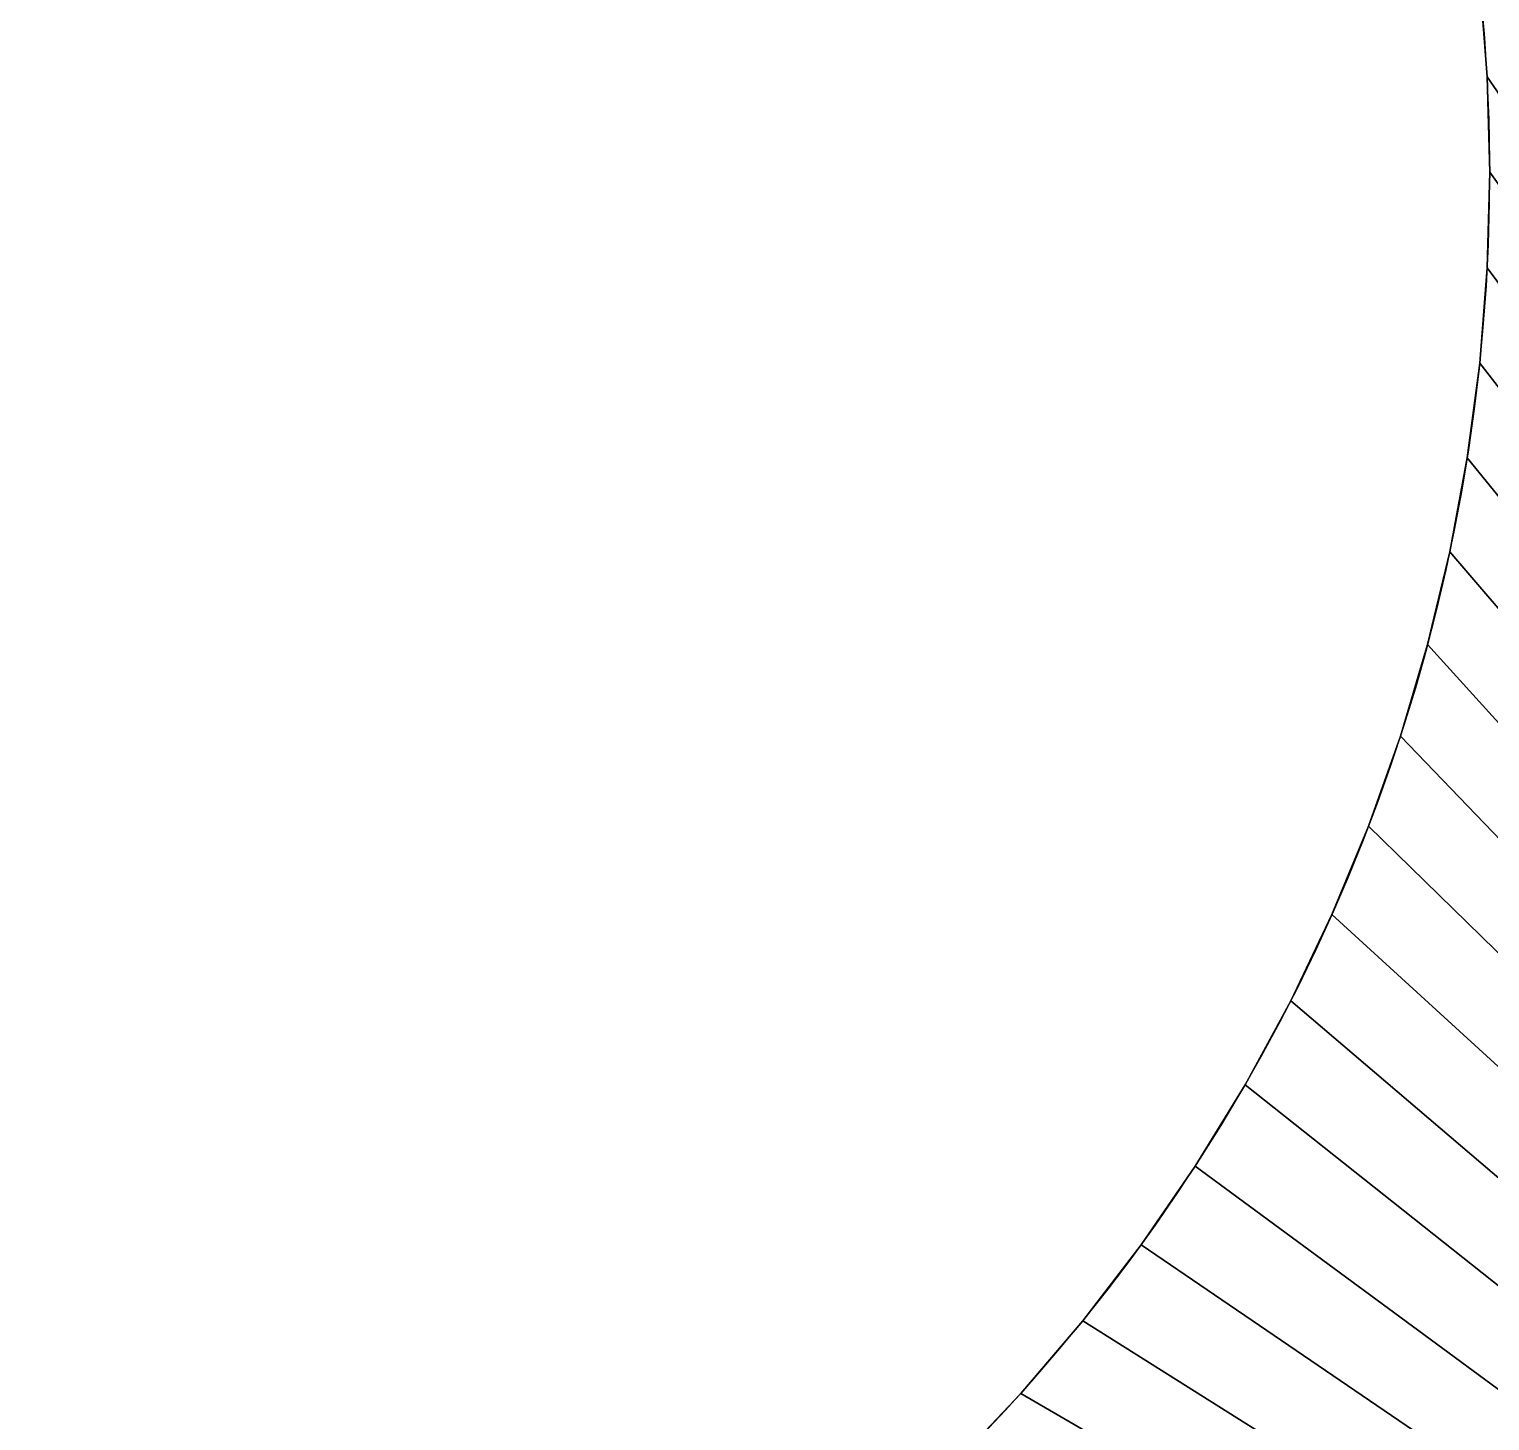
# Model space of a CAD drawing. Header units: millimetres. Extents: x 2854 to 3045, y 1707 to 1839.
# Drawn here: x 2886.753 to 2890.753, y 1808.803 to 1812.616 of the extents above; entities that cross this region are included whole.
import ezdxf

# ---------------------------------------------------------------- set-up
doc = ezdxf.new("R2010")
doc.units = ezdxf.units.MM

# ---------------------------------------------------------------- blocks, each defined once
blk = doc.blocks.new('Mastil_3_AUX')
for p, q in [((7.7383, 18.4931), (7.7383, 18.4931, 10)), ((8, 18.5), (8, 18.5, 10)), ((8.2617, 18.4931), (8.2617, 18.4931, 10)), ((8.5226, 18.4726), (8.5226, 18.4726, 10)), ((8.7822, 18.4384), (8.7822, 18.4384, 10)), ((9.0396, 18.3907), (9.0396, 18.3907, 10)), ((9.2941, 18.3296), (9.2941, 18.3296, 10)), ((9.5451, 18.2553), (9.5451, 18.2553, 10)), ((9.7918, 18.1679), (9.7918, 18.1679, 10)), ((10.0337, 18.0677), (10.0337, 18.0677, 10)), ((10.27, 17.955), (10.27, 17.955, 10)), ((10.5, 17.8301), (10.5, 17.8301, 10)), ((10.7232, 17.6934), (10.7232, 17.6934, 10)), ((10.9389, 17.5451), (10.9389, 17.5451, 10)), ((11.1466, 17.3857), (11.1466, 17.3857, 10)), ((11.3457, 17.2157), (11.3457, 17.2157, 10))]:
    blk.add_line(p, q)
at = {"color": 250, "true_color": 0x1e1e1e}
for centre, start, end in [((8, 13.5), 93, 168.461), ((8, 13.5, 10), 93, 168.461), ((8, 13.5), 11.539, 93), ((8, 13.5, 10), 11.539, 93)]:
    blk.add_arc(centre, 5, start, end, dxfattribs=at)
mesh = blk.add_polyface(dxfattribs=at)
corners = [(15, 23.5), (1, 21.5), (1, 23.5), (1.0367, 21.4812), (1.0731, 21.4617), (1.1091, 21.4416), (1.1448, 21.4208), (1.18, 21.3994), (1.2149, 21.3773), (1.2493, 21.3545), (1.2833, 21.3312), (1.3169, 21.3072), (1.35, 21.2826), (1.3826, 21.2574), (1.4148, 21.2315), (1.4465, 21.2051), (1.4778, 21.1782), (1.5085, 21.1506), (1.5387, 21.1225), (1.5683, 21.0938), (1.5975, 21.0646), (1.6261, 21.0349), (1.6541, 21.0046), (1.6816, 20.9738), (1.7085, 20.9426), (1.7348, 20.9108), (1.7606, 20.8785), (1.7857, 20.8458), (1.8102, 20.8126), (1.8342, 20.779), (1.8574, 20.745), (1.8801, 20.7105), (1.9021, 20.6756), (1.9235, 20.6403), (1.9442, 20.6046), (2.2361, 19.5), (5.5, 17.8301), (5.2768, 17.6934), (5.0611, 17.5451), (4.8534, 17.3857), (4.6543, 17.2157)]
mesh.append_faces([[corners[k] for k in face] for face in [(0, 1, 2)]], dxfattribs={"vtx0": -1, "color": 250})
mesh.append_faces([[corners[k] for k in face] for face in [(1, 0, 3), (3, 0, 4), (4, 0, 5), (5, 0, 6), (6, 0, 7), (7, 0, 8), (8, 0, 9), (9, 0, 10), (10, 0, 11), (11, 0, 12), (12, 0, 13), (13, 0, 14), (14, 0, 15), (15, 0, 16), (16, 0, 17), (17, 0, 18), (18, 0, 19), (19, 0, 20), (20, 0, 21), (21, 0, 22), (22, 0, 23), (23, 0, 24), (24, 0, 25), (25, 0, 26), (26, 0, 27), (27, 0, 28), (28, 0, 29), (29, 0, 30), (30, 0, 31), (31, 0, 32), (32, 0, 33), (33, 0, 34)]], dxfattribs={"vtx0": -1, "vtx1": -1, "color": 250})
mesh.append_faces([[corners[k] for k in face] for face in [(35, 36, 37), (35, 37, 38), (35, 38, 39), (35, 39, 40)]], dxfattribs={"vtx0": -1, "vtx2": -1, "color": 250})
mesh = blk.add_polyface(dxfattribs=at)
corners = [(1, 21.5, 10), (15, 23.5, 10), (1, 23.5, 10), (1.0367, 21.4812, 10), (1.0731, 21.4617, 10), (1.1091, 21.4416, 10), (1.1448, 21.4208, 10), (1.18, 21.3994, 10), (1.2149, 21.3773, 10), (1.2493, 21.3545, 10), (1.2833, 21.3312, 10), (1.3169, 21.3072, 10), (1.35, 21.2826, 10), (1.3826, 21.2574, 10), (1.4148, 21.2315, 10), (1.4465, 21.2051, 10), (1.4778, 21.1782, 10), (1.5085, 21.1506, 10), (1.5387, 21.1225, 10), (1.5683, 21.0938, 10), (1.5975, 21.0646, 10), (1.6261, 21.0349, 10), (1.6541, 21.0046, 10), (1.6816, 20.9738, 10), (1.7085, 20.9426, 10), (1.7348, 20.9108, 10), (1.7606, 20.8785, 10), (1.7857, 20.8458, 10), (1.8102, 20.8126, 10), (1.8342, 20.779, 10), (1.8574, 20.745, 10), (1.8801, 20.7105, 10), (1.9021, 20.6756, 10), (1.9235, 20.6403, 10), (1.9442, 20.6046, 10), (5.5, 17.8301, 10), (2.2361, 19.5, 10), (5.2768, 17.6934, 10), (5.0611, 17.5451, 10), (4.8534, 17.3857, 10), (4.6543, 17.2157, 10)]
mesh.append_faces([[corners[k] for k in face] for face in [(0, 1, 2)]], dxfattribs={"vtx0": -1, "color": 250})
mesh.append_faces([[corners[k] for k in face] for face in [(35, 36, 37), (37, 36, 38), (38, 36, 39), (39, 36, 40)]], dxfattribs={"vtx0": -1, "vtx1": -1, "color": 250})
mesh.append_faces([[corners[k] for k in face] for face in [(1, 0, 3), (1, 3, 4), (1, 4, 5), (1, 5, 6), (1, 6, 7), (1, 7, 8), (1, 8, 9), (1, 9, 10), (1, 10, 11), (1, 11, 12), (1, 12, 13), (1, 13, 14), (1, 14, 15), (1, 15, 16), (1, 16, 17), (1, 17, 18), (1, 18, 19), (1, 19, 20), (1, 20, 21), (1, 21, 22), (1, 22, 23), (1, 23, 24), (1, 24, 25), (1, 25, 26), (1, 26, 27), (1, 27, 28), (1, 28, 29), (1, 29, 30), (1, 30, 31), (1, 31, 32), (1, 32, 33), (1, 33, 34)]], dxfattribs={"vtx0": -1, "vtx2": -1, "color": 250})
mesh = blk.add_polyface(dxfattribs=at)
corners = [(1.9442, 20.6046), (15, 23.5), (1.9642, 20.5685), (1.9836, 20.5321), (2.0023, 20.4953), (2.0204, 20.4582), (2.0377, 20.4208), (2.0543, 20.383), (2.0703, 20.345), (2.0855, 20.3066), (2.1, 20.268), (2.1139, 20.2291), (2.1269, 20.19), (2.1393, 20.1506), (2.151, 20.111), (2.1619, 20.0713), (2.172, 20.0313), (2.1815, 19.9911), (2.1902, 19.9508), (2.1981, 19.9103), (2.2053, 19.8696), (2.2117, 19.8289), (2.2174, 19.788), (2.2224, 19.7471), (2.2266, 19.706), (2.23, 19.6649), (2.2326, 19.6237), (2.2345, 19.5825), (2.2357, 19.5413), (2.2361, 19.5), (5.5, 17.8301), (5.73, 17.955), (5.9663, 18.0677), (6.2082, 18.1679), (6.4549, 18.2553), (6.7059, 18.3296), (6.9604, 18.3907), (7.2178, 18.4384), (7.4774, 18.4726), (7.7383, 18.4931)]
mesh.append_faces([[corners[k] for k in face] for face in [(0, 1, 2), (2, 1, 3), (3, 1, 4), (4, 1, 5), (5, 1, 6), (6, 1, 7), (7, 1, 8), (8, 1, 9), (9, 1, 10), (10, 1, 11), (11, 1, 12), (12, 1, 13), (13, 1, 14), (14, 1, 15), (15, 1, 16), (16, 1, 17), (17, 1, 18), (18, 1, 19), (19, 1, 20), (20, 1, 21), (21, 1, 22), (22, 1, 23), (23, 1, 24), (24, 1, 25), (25, 1, 26), (26, 1, 27), (27, 1, 28), (28, 1, 29), (30, 1, 31), (31, 1, 32), (32, 1, 33), (33, 1, 34), (34, 1, 35), (35, 1, 36), (36, 1, 37), (37, 1, 38), (38, 1, 39)]], dxfattribs={"vtx0": -1, "vtx1": -1, "color": 250})
mesh.append_faces([[corners[k] for k in face] for face in [(29, 1, 30)]], dxfattribs={"vtx0": -1, "vtx1": -1, "vtx2": -1, "color": 250})
mesh = blk.add_polyface(dxfattribs=at)
corners = [(15, 23.5, 10), (1.9442, 20.6046, 10), (1.9642, 20.5685, 10), (1.9836, 20.5321, 10), (2.0023, 20.4953, 10), (2.0204, 20.4582, 10), (2.0377, 20.4208, 10), (2.0543, 20.383, 10), (2.0703, 20.345, 10), (2.0855, 20.3066, 10), (2.1, 20.268, 10), (2.1139, 20.2291, 10), (2.1269, 20.19, 10), (2.1393, 20.1506, 10), (2.151, 20.111, 10), (2.1619, 20.0713, 10), (2.172, 20.0313, 10), (2.1815, 19.9911, 10), (2.1902, 19.9508, 10), (2.1981, 19.9103, 10), (2.2053, 19.8696, 10), (2.2117, 19.8289, 10), (2.2174, 19.788, 10), (2.2224, 19.7471, 10), (2.2266, 19.706, 10), (2.23, 19.6649, 10), (2.2326, 19.6237, 10), (2.2345, 19.5825, 10), (2.2357, 19.5413, 10), (2.2361, 19.5, 10), (5.5, 17.8301, 10), (5.73, 17.955, 10), (5.9663, 18.0677, 10), (6.2082, 18.1679, 10), (6.4549, 18.2553, 10), (6.7059, 18.3296, 10), (6.9604, 18.3907, 10), (7.2178, 18.4384, 10), (7.4774, 18.4726, 10), (7.7383, 18.4931, 10)]
mesh.append_faces([[corners[k] for k in face] for face in [(0, 29, 30)]], dxfattribs={"vtx0": -1, "vtx1": -1, "vtx2": -1, "color": 250})
mesh.append_faces([[corners[k] for k in face] for face in [(0, 1, 2), (0, 2, 3), (0, 3, 4), (0, 4, 5), (0, 5, 6), (0, 6, 7), (0, 7, 8), (0, 8, 9), (0, 9, 10), (0, 10, 11), (0, 11, 12), (0, 12, 13), (0, 13, 14), (0, 14, 15), (0, 15, 16), (0, 16, 17), (0, 17, 18), (0, 18, 19), (0, 19, 20), (0, 20, 21), (0, 21, 22), (0, 22, 23), (0, 23, 24), (0, 24, 25), (0, 25, 26), (0, 26, 27), (0, 27, 28), (0, 28, 29), (0, 30, 31), (0, 31, 32), (0, 32, 33), (0, 33, 34), (0, 34, 35), (0, 35, 36), (0, 36, 37), (0, 37, 38), (0, 38, 39)]], dxfattribs={"vtx0": -1, "vtx2": -1, "color": 250})
mesh = blk.add_polyface(dxfattribs=at)
corners = [(7.7383, 18.4931), (15, 23.5), (8, 18.5), (8.2617, 18.4931), (8.5226, 18.4726), (8.7822, 18.4384), (9.0396, 18.3907), (9.2941, 18.3296), (9.5451, 18.2553), (9.7918, 18.1679), (10.0337, 18.0677), (10.27, 17.955), (10.5, 17.8301), (10.7232, 17.6934), (10.9389, 17.5451), (11.1466, 17.3857), (11.3457, 17.2157), (11.5355, 17.0355), (11.7157, 16.8457), (11.8857, 16.6466), (12.0451, 16.4389), (12.1934, 16.2232), (12.3301, 16), (13.8861, 20.2291), (13.8731, 20.19), (12.455, 15.77), (13.8607, 20.1506), (13.849, 20.111), (12.5677, 15.5337), (13.8381, 20.0713), (13.828, 20.0313), (12.6679, 15.2918), (13.8185, 19.9911), (13.8098, 19.9508), (12.7553, 15.0451), (13.8019, 19.9103), (12.8296, 14.7941), (13.7947, 19.8696), (12.8981, 14.5), (13.7883, 19.8289), (13.7826, 19.788), (13.7776, 19.7471), (13.7734, 19.706), (13.77, 19.6649), (13.7674, 19.6237), (13.7655, 19.5825), (13.7643, 19.5413)]
mesh.append_faces([[corners[k] for k in face] for face in [(0, 1, 2), (2, 1, 3), (3, 1, 4), (4, 1, 5), (5, 1, 6), (6, 1, 7), (7, 1, 8), (8, 1, 9), (9, 1, 10), (10, 1, 11), (11, 1, 12), (12, 1, 13), (13, 1, 14), (14, 1, 15), (15, 1, 16), (16, 1, 17), (17, 1, 18), (18, 1, 19), (19, 1, 20), (20, 1, 21), (21, 1, 22)]], dxfattribs={"vtx0": -1, "vtx1": -1, "color": 250})
mesh.append_faces([[corners[k] for k in face] for face in [(22, 23, 24), (25, 24, 26), (25, 26, 27), (28, 27, 29), (28, 29, 30), (31, 30, 32), (31, 32, 33), (34, 33, 35), (36, 35, 37), (38, 37, 39), (38, 39, 40), (38, 40, 41), (38, 41, 42), (38, 42, 43), (38, 43, 44), (38, 44, 45), (38, 45, 46)]], dxfattribs={"vtx0": -1, "vtx2": -1, "color": 250})
mesh = blk.add_polyface(dxfattribs=at)
corners = [(15, 23.5, 10), (7.7383, 18.4931, 10), (8, 18.5, 10), (8.2617, 18.4931, 10), (8.5226, 18.4726, 10), (8.7822, 18.4384, 10), (9.0396, 18.3907, 10), (9.2941, 18.3296, 10), (9.5451, 18.2553, 10), (9.7918, 18.1679, 10), (10.0337, 18.0677, 10), (10.27, 17.955, 10), (10.5, 17.8301, 10), (10.7232, 17.6934, 10), (10.9389, 17.5451, 10), (11.1466, 17.3857, 10), (11.3457, 17.2157, 10), (11.5355, 17.0355, 10), (11.7157, 16.8457, 10), (11.8857, 16.6466, 10), (12.0451, 16.4389, 10), (12.1934, 16.2232, 10), (12.3301, 16, 10), (13.8861, 20.2291, 10), (13.8731, 20.19, 10), (12.455, 15.77, 10), (13.8607, 20.1506, 10), (13.849, 20.111, 10), (12.5677, 15.5337, 10), (13.8381, 20.0713, 10), (13.828, 20.0313, 10), (12.6679, 15.2918, 10), (13.8185, 19.9911, 10), (13.8098, 19.9508, 10), (12.7553, 15.0451, 10), (13.8019, 19.9103, 10), (12.8296, 14.7941, 10), (13.7947, 19.8696, 10), (12.8981, 14.5, 10), (13.7883, 19.8289, 10), (13.7826, 19.788, 10), (13.7776, 19.7471, 10), (13.7734, 19.706, 10), (13.77, 19.6649, 10), (13.7674, 19.6237, 10), (13.7655, 19.5825, 10), (13.7643, 19.5413, 10)]
mesh.append_faces([[corners[k] for k in face] for face in [(23, 22, 24), (24, 25, 26), (26, 25, 27), (27, 28, 29), (29, 28, 30), (30, 31, 32), (32, 31, 33), (33, 34, 35), (35, 36, 37), (37, 38, 39), (39, 38, 40), (40, 38, 41), (41, 38, 42), (42, 38, 43), (43, 38, 44), (44, 38, 45), (45, 38, 46)]], dxfattribs={"vtx0": -1, "vtx1": -1, "color": 250})
mesh.append_faces([[corners[k] for k in face] for face in [(0, 1, 2), (0, 2, 3), (0, 3, 4), (0, 4, 5), (0, 5, 6), (0, 6, 7), (0, 7, 8), (0, 8, 9), (0, 9, 10), (0, 10, 11), (0, 11, 12), (0, 12, 13), (0, 13, 14), (0, 14, 15), (0, 15, 16), (0, 16, 17), (0, 17, 18), (0, 18, 19), (0, 19, 20), (0, 20, 21), (0, 21, 22)]], dxfattribs={"vtx0": -1, "vtx2": -1, "color": 250})
mesh = blk.add_polyface(dxfattribs=at)
corners = [(7.7383, 18.4931), (7.4774, 18.4726, 10), (7.4774, 18.4726), (7.7383, 18.4931, 10)]
mesh.append_faces([[corners[k] for k in face] for face in [(0, 1, 2), (1, 0, 3)]], dxfattribs={"vtx0": -1, "color": 250})
mesh = blk.add_polyface(dxfattribs=at)
corners = [(8, 18.5), (7.7383, 18.4931, 10), (7.7383, 18.4931), (8, 18.5, 10)]
mesh.append_faces([[corners[k] for k in face] for face in [(0, 1, 2), (1, 0, 3)]], dxfattribs={"vtx0": -1, "color": 250})
mesh = blk.add_polyface(dxfattribs=at)
corners = [(8.2617, 18.4931, 10), (8, 18.5), (8.2617, 18.4931), (8, 18.5, 10)]
mesh.append_faces([[corners[k] for k in face] for face in [(0, 1, 2), (1, 0, 3)]], dxfattribs={"vtx0": -1, "color": 250})
mesh = blk.add_polyface(dxfattribs=at)
corners = [(8.5226, 18.4726), (8.2617, 18.4931, 10), (8.2617, 18.4931), (8.5226, 18.4726, 10)]
mesh.append_faces([[corners[k] for k in face] for face in [(0, 1, 2), (1, 0, 3)]], dxfattribs={"vtx0": -1, "color": 250})
mesh = blk.add_polyface(dxfattribs=at)
corners = [(8.7822, 18.4384), (8.5226, 18.4726, 10), (8.5226, 18.4726), (8.7822, 18.4384, 10)]
mesh.append_faces([[corners[k] for k in face] for face in [(0, 1, 2), (1, 0, 3)]], dxfattribs={"vtx0": -1, "color": 250})
mesh = blk.add_polyface(dxfattribs=at)
corners = [(9.0396, 18.3907, 10), (8.7822, 18.4384), (9.0396, 18.3907), (8.7822, 18.4384, 10)]
mesh.append_faces([[corners[k] for k in face] for face in [(0, 1, 2), (1, 0, 3)]], dxfattribs={"vtx0": -1, "color": 250})
mesh = blk.add_polyface(dxfattribs=at)
corners = [(9.2941, 18.3296), (9.0396, 18.3907, 10), (9.0396, 18.3907), (9.2941, 18.3296, 10)]
mesh.append_faces([[corners[k] for k in face] for face in [(0, 1, 2), (1, 0, 3)]], dxfattribs={"vtx0": -1, "color": 250})
mesh = blk.add_polyface(dxfattribs=at)
corners = [(9.5451, 18.2553), (9.2941, 18.3296, 10), (9.2941, 18.3296), (9.5451, 18.2553, 10)]
mesh.append_faces([[corners[k] for k in face] for face in [(0, 1, 2), (1, 0, 3)]], dxfattribs={"vtx0": -1, "color": 250})
mesh = blk.add_polyface(dxfattribs=at)
corners = [(9.7918, 18.1679), (9.5451, 18.2553, 10), (9.5451, 18.2553), (9.7918, 18.1679, 10)]
mesh.append_faces([[corners[k] for k in face] for face in [(0, 1, 2), (1, 0, 3)]], dxfattribs={"vtx0": -1, "color": 250})
mesh = blk.add_polyface(dxfattribs=at)
corners = [(10.0337, 18.0677), (9.7918, 18.1679, 10), (9.7918, 18.1679), (10.0337, 18.0677, 10)]
mesh.append_faces([[corners[k] for k in face] for face in [(0, 1, 2), (1, 0, 3)]], dxfattribs={"vtx0": -1, "color": 250})
mesh = blk.add_polyface(dxfattribs=at)
corners = [(10.27, 17.955), (10.0337, 18.0677, 10), (10.0337, 18.0677), (10.27, 17.955, 10)]
mesh.append_faces([[corners[k] for k in face] for face in [(0, 1, 2), (1, 0, 3)]], dxfattribs={"vtx0": -1, "color": 250})
mesh = blk.add_polyface(dxfattribs=at)
corners = [(10.5, 17.8301, 10), (10.27, 17.955), (10.5, 17.8301), (10.27, 17.955, 10)]
mesh.append_faces([[corners[k] for k in face] for face in [(0, 1, 2), (1, 0, 3)]], dxfattribs={"vtx0": -1, "color": 250})
mesh = blk.add_polyface(dxfattribs=at)
corners = [(10.7232, 17.6934), (10.5, 17.8301, 10), (10.5, 17.8301), (10.7232, 17.6934, 10)]
mesh.append_faces([[corners[k] for k in face] for face in [(0, 1, 2), (1, 0, 3)]], dxfattribs={"vtx0": -1, "color": 250})
mesh = blk.add_polyface(dxfattribs=at)
corners = [(10.9389, 17.5451), (10.7232, 17.6934, 10), (10.7232, 17.6934), (10.9389, 17.5451, 10)]
mesh.append_faces([[corners[k] for k in face] for face in [(0, 1, 2), (1, 0, 3)]], dxfattribs={"vtx0": -1, "color": 250})
mesh = blk.add_polyface(dxfattribs=at)
corners = [(11.1466, 17.3857), (10.9389, 17.5451, 10), (10.9389, 17.5451), (11.1466, 17.3857, 10)]
mesh.append_faces([[corners[k] for k in face] for face in [(0, 1, 2), (1, 0, 3)]], dxfattribs={"vtx0": -1, "color": 250})
mesh = blk.add_polyface(dxfattribs=at)
corners = [(11.3457, 17.2157, 10), (11.1466, 17.3857), (11.3457, 17.2157), (11.1466, 17.3857, 10)]
mesh.append_faces([[corners[k] for k in face] for face in [(0, 1, 2), (1, 0, 3)]], dxfattribs={"vtx0": -1, "color": 250})
mesh = blk.add_polyface(dxfattribs=at)
corners = [(11.5355, 17.0355, 10), (11.3457, 17.2157), (11.5355, 17.0355), (11.3457, 17.2157, 10)]
mesh.append_faces([[corners[k] for k in face] for face in [(0, 1, 2), (1, 0, 3)]], dxfattribs={"vtx0": -1, "color": 250})

msp = doc.modelspace()

# ---------------------------------------------------------------- block references
at = {"color": 40, "true_color": 0xf8d731, "rotation": 270.0000000000027}
msp.add_blockref('Mastil_3_AUX', (2872.2529, 1820.2237, 0.0003), dxfattribs=at)

doc.saveas('drawing.dxf')
